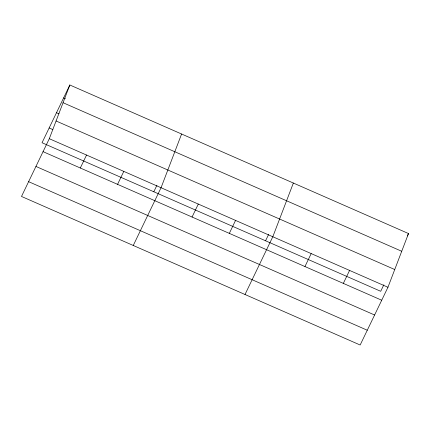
<?xml version="1.0" encoding="UTF-8"?>
<svg xmlns="http://www.w3.org/2000/svg" width="430" height="430" viewBox="0 0 430 430"><rect width="100%" height="100%" fill="white"/><g stroke="black" fill="none" stroke-linecap="round" stroke-linejoin="round"><path stroke-width="0.64" d="M49.294 138.702L69.837 84.989L408.5 233.549L387.957 287.262L360.163 345.01L21.5 196.451L49.294 138.702L387.957 287.262M181.594 134.015L161.051 187.727L133.257 245.476M293.357 183.04L272.808 236.753L245.014 294.502M69.837 84.989L42.043 142.738L380.706 291.298L383.839 284.794M80.308 168.006L86.543 155.042M117.562 184.346L123.797 171.382M153.806 191.764L156.934 185.26M192.065 217.032L198.305 204.067M229.319 233.372L235.554 220.407M265.563 240.789L268.691 234.285M304.951 266.552L311.191 253.587M343.333 283.386L349.574 270.427M407.366 235.909L408.5 233.549M63.602 97.954L65.43 98.755M63.059 102.716L401.722 251.276M56.486 112.73L58.931 113.805M56.072 120.975L394.735 269.535M49.16 127.957L52.825 129.564M43.054 151.661L381.716 300.226M35.943 166.442L374.605 315.002M28.611 181.67L367.274 330.229"/></g></svg>
